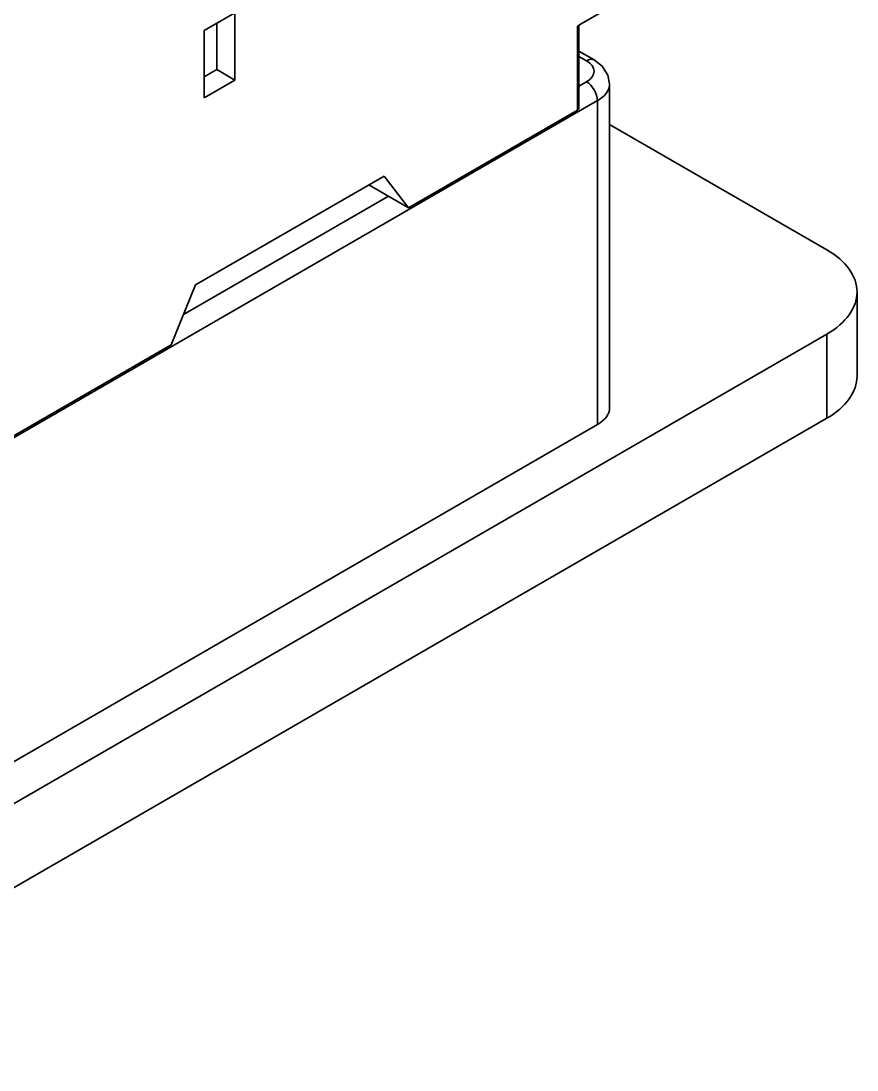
# Model space of a CAD drawing. Header units: millimetres. Extents: x -105 to 105, y -148 to 148.
# Drawn here: x 63.49 to 79.73, y -33.02 to -12.66 of the extents above; entities that cross this region are included whole.
import ezdxf

# ---------------------------------------------------------------- set-up
doc = ezdxf.new("R2010")
doc.units = ezdxf.units.MM
doc.layers.get('0').update_dxf_attribs({"lineweight": 18})

msp = doc.modelspace()

# ---------------------------------------------------------------- linework, layer by layer
at = {"color": 7, "lineweight": 35, "ltscale": 0.315152}
for p, q in [((67.05, -12.841), (67.646, -12.497)), ((67.646, -13.803), (67.646, -12.497)), ((74.723, -12.509), (74.369, -12.713)), ((67.293, -13.599), (67.293, -12.702)), ((74.369, -12.713), (74.299, -12.754)), ((74.299, -14.387), (74.299, -12.754)), ((74.328, -14.346), (74.328, -12.737)), ((67.05, -12.841), (67.05, -14.147)), ((74.328, -13.241), (74.625, -13.413)), ((74.328, -13.343), (74.475, -13.428)), ((67.293, -13.599), (67.05, -13.739)), ((67.646, -13.803), (67.293, -13.599)), ((67.646, -13.803), (67.05, -14.147)), ((74.475, -13.836), (74.328, -13.921)), ((74.922, -20.164), (74.922, -13.877)), ((74.688, -14.203), (60.263, -22.532)), ((74.688, -20.49), (74.688, -14.203)), ((74.299, -14.387), (71.016, -16.283)), ((74.922, -14.665), (79.142, -17.102)), ((70.543, -15.668), (68.713, -16.725)), ((71.016, -16.283), (70.543, -15.668)), ((71.016, -16.283), (70.247, -15.839)), ((70.627, -16.058), (66.649, -18.355)), ((66.883, -17.781), (68.713, -16.725)), ((66.41, -18.942), (66.883, -17.781)), ((79.728, -19.551), (79.728, -17.918)), ((79.142, -18.735), (57.222, -31.391)), ((79.142, -20.368), (79.142, -18.735)), ((66.41, -18.942), (63.126, -20.837)), ((79.142, -20.368), (57.222, -33.024)), ((74.688, -20.49), (60.263, -28.819))]:
    msp.add_line(p, q, dxfattribs=at)
msp.add_lwpolyline([(74.922, -13.877), (74.891, -13.71), (74.779, -13.532), (74.625, -13.413)], dxfattribs=at)
for centre, major_axis, start_param, end_param in [((74.475, -13.673), (0.15, 0.26), 0, 0.785398), ((74.122, -13.632), (0.5, 0), 5.497787, 7.068583), ((74.475, -14.081), (0.15, -0.26), 0.785398, 2.356194), ((74.122, -13.877), (0.8, 0), 5.497787, 6.283185), ((74.228, -14.346), (0.1, 0), 5.497787, 6.283185), ((77.728, -17.918), (2, 0), 0, 0.785398), ((77.728, -17.918), (2, 0), 5.497787, 6.283185), ((77.728, -19.551), (2, 0), 5.497787, 6.283185), ((74.122, -20.164), (0.8, 0), 5.497787, 6.283185)]:
    msp.add_ellipse(centre, major_axis=major_axis, ratio=0.57735, start_param=start_param, end_param=end_param, dxfattribs=at)

doc.saveas('drawing.dxf')
